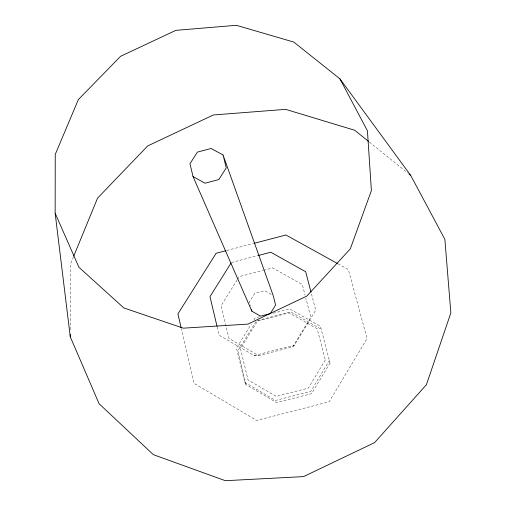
<?xml version="1.0" encoding="UTF-8"?>
<svg xmlns="http://www.w3.org/2000/svg" width="506" height="506" viewBox="0 0 506 506"><rect width="100%" height="100%" fill="white"/><g stroke="black" fill="none" stroke-linecap="round" stroke-linejoin="round"><path stroke-width="0.38" stroke-dasharray="2.53 1.9" d="M73.459 256.814L70.182 264.783L70.283 330.57M244.714 382.327L275.536 400.436L310.817 391.366L329.412 360.506L330.02 363.049L311.601 393.649L276.637 402.631L246.08 384.674L244.714 382.327L236.46 348.128L251.393 323.954M217.182 326.908L219.161 335.225L254.17 355.56L258.655 355.648L292.734 346.844L310.792 317.211L305.852 298.224M292.734 346.844L294.422 345.155L315.731 310.191L311.196 292.854M253.885 319.931L255.125 317.913L259.641 316.743M255.973 321.462L237.883 350.753L246.08 384.674M237.162 279.938L221.097 305.662L228.965 338.413L258.655 355.648M237.573 279.28L239.218 276.637L262.791 270.495M226.751 250.476L253.31 243.531M231.375 262.532L257.889 255.606M263.55 270.299L272.677 267.914L302.297 284.549L305.067 295.181M273.183 313.227L289.742 308.932L320.481 326.383L330.02 363.049M257.149 320.602L290.691 311.898L321.171 329.21M254.17 355.56L294.422 345.155M338.052 263.841L348.343 269.534L367.059 338.501L329.159 401.808L256.593 420.429L193.874 383.194L181.293 328.502M271.21 294.448L264.587 290.691L254.803 293.24L249.54 301.721L250.622 306.105M369.323 142.041L407.678 173.001M325.326 359.962L308.35 388.115L276.162 396.388L248.029 379.886L240.464 348.659L257.503 321.051L289.135 312.847L317.205 328.805L325.326 359.962"/><path stroke-width="0.76" d="M55.148 213.209L55.249 154.419L78.367 99.574L120.605 56.292L175.81 30.36L236.334 25.3L293.796 42.074L339.912 78.828L410.727 175.462L444.875 239.344L450.852 312.898L426.425 384.687L374.573 442.642L303.53 476.608L225.379 480.7L153.369 454.679L99.075 403.718L70.29 336.838L55.148 213.209L78.923 267.257L123.806 307.926L183.28 328.173L247.877 324.106L306.826 296.092L350.291 248.889L371.398 190.579L367.432 130.801L339.912 78.828M73.756 256.093L97.557 198.131L147.701 145.924L213.368 114.963L285.637 109.359L354.712 130.244L368.716 141.547M230.957 263.202L209.971 296.661L216.998 326.149M225.999 250.679L216.132 253.259L177.929 313.865L181.116 327.73M254.069 243.335L285.934 234.999L337.369 263.462M258.642 255.41L270.767 252.247L305.675 271.741L311 292.095M223.051 154.975L211.11 148.479L197.429 152.097L189.952 163.723L193.058 176.613L251.887 311.209L260.501 316.142L270.337 313.594L275.593 305.055L273.196 295.574L223.051 154.975L226.258 167.853L218.788 179.573L205.006 183.21L193.058 176.613M408.899 173.988L410.727 175.462M251.526 309.754L251.887 311.209M70.283 334.485L70.29 336.838"/></g></svg>
